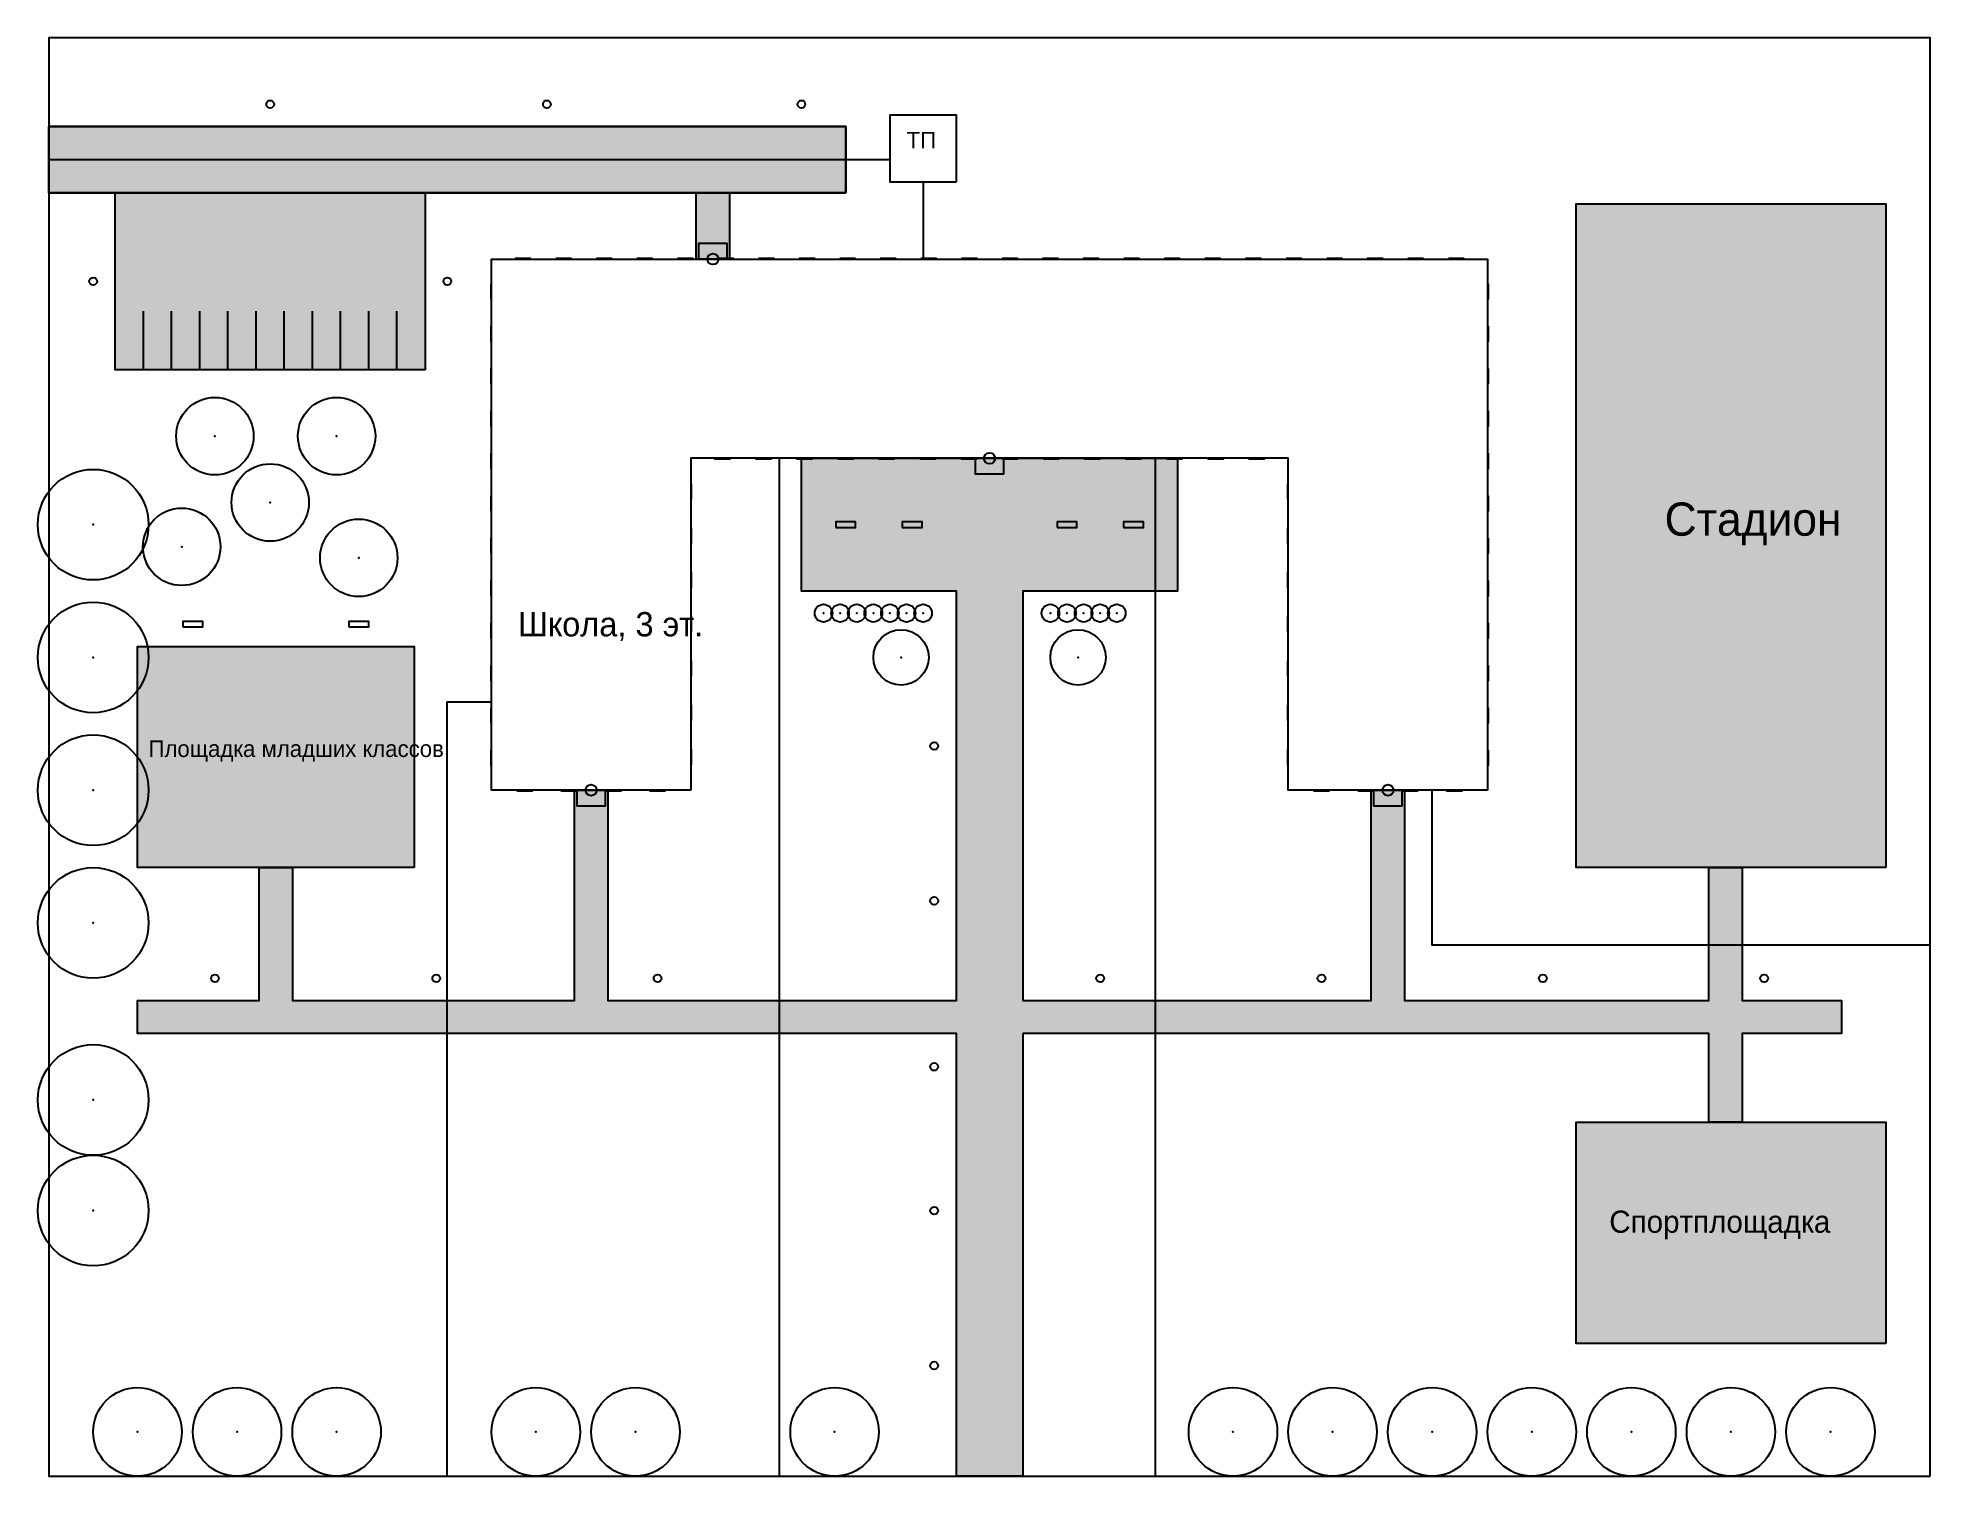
# Model space of a CAD drawing. Header units: metres. Extents: x -1 to 170, y 0 to 130.
import ezdxf

# ---------------------------------------------------------------- set-up
doc = ezdxf.new("R2010")
doc.units = ezdxf.units.M
for name, color, linetype in [('BENCHES', 34, 'Continuous'), ('BUILDING_FOOTPRINT', 1, 'Continuous'), ('CABLE_COMM', 150, 'Continuous'), ('CANOPIES', 132, 'Continuous'), ('CURB', 8, 'Continuous'), ('ENTRANCES', 132, 'Continuous'), ('EXISTING_BUSH_Спирея Вангутта', 82, 'Continuous'), ('EXISTING_TREE_Береза повислая', 3, 'Continuous'), ('EXISTING_TREE_Ель колючая', 3, 'Continuous'), ('EXISTING_TREE_Липа мелколистная', 3, 'Continuous'), ('EXISTING_TREE_Тополь бальзамический', 3, 'Continuous'), ('HEATING_T1', 1, 'Continuous'), ('LABELS', 7, 'Continuous'), ('LAMPS', 2, 'Continuous'), ('PARKING', 253, 'Continuous'), ('PARKING_MARKINGS', 7, 'Continuous'), ('PATHS', 33, 'Continuous'), ('PLAYGROUND', 40, 'Continuous'), ('PLAYGROUND_SPORTS', 42, 'Continuous'), ('POWER_CABLE', 212, 'Continuous'), ('ROAD', 251, 'Continuous'), ('SEWER_K1', 30, 'Continuous'), ('TERRITORY_BOUNDARY', 8, 'Continuous'), ('TRANSFORMER_SUBSTATION', 6, 'Continuous'), ('WATER_SUPPLY_B1', 5, 'Continuous'), ('WINDOWS', 150, 'Continuous')]:
    doc.layers.add(name, color=color, linetype=linetype)

# ---------------------------------------------------------------- blocks, each defined once
blk = doc.blocks.new('BENCH')
blk.add_lwpolyline([(-0.9, -0.25), (0.9, -0.25), (0.9, 0.25), (-0.9, 0.25)], close=True)

msp = doc.modelspace()

# ---------------------------------------------------------------- hatches: boundary and pattern name
at = {"layer": 'PARKING'}
msp.add_hatch(color=253, dxfattribs=at).paths.add_polyline_path([(34, 100), (6, 100), (6, 116), (34, 116)])
at = {"layer": 'PATHS'}
for points in [[(61.5, 110), (58.5, 110), (58.5, 116), (61.5, 116)], [(88, 40), (88, 0), (82, 0), (82, 40), (8, 40), (8, 43), (19, 43), (19, 55), (22, 55), (22, 43), (47.5, 43), (47.5, 62), (50.5, 62), (50.5, 43), (82, 43), (82, 80), (68, 80), (68, 92), (102, 92), (102, 80), (88, 80), (88, 43), (119.5, 43), (119.5, 62), (122.5, 62), (122.5, 43), (150, 43), (150, 55), (153, 55), (153, 43), (162, 43), (162, 40), (153, 40), (153, 32), (150, 32), (150, 40)]]:
    msp.add_hatch(color=33, dxfattribs=at).paths.add_polyline_path(points)
at = {"layer": 'PLAYGROUND'}
msp.add_hatch(color=40, dxfattribs=at).paths.add_polyline_path([(33, 55), (8, 55), (8, 75), (33, 75)])
at = {"layer": 'PLAYGROUND_SPORTS'}
for points in [[(166, 55), (138, 55), (138, 115), (166, 115)], [(166, 12), (138, 12), (138, 32), (166, 32)]]:
    msp.add_hatch(color=42, dxfattribs=at).paths.add_polyline_path(points)
at = {"layer": 'ROAD'}
msp.add_hatch(color=251, dxfattribs=at).paths.add_polyline_path([(72, 116), (0, 116), (0, 122), (72, 122)])

# ---------------------------------------------------------------- linework, layer by layer
at = {"layer": 'BUILDING_FOOTPRINT'}
msp.add_lwpolyline([(58, 62), (40, 62), (40, 110), (130, 110), (130, 62), (112, 62), (112, 92), (58, 92)], close=True, dxfattribs=at)
at = {"layer": 'CABLE_COMM'}
msp.add_polyline3d([(36, 0, -0.6), (36, 70, -0.6), (40, 70, -0.6)], dxfattribs=at)
at = {"layer": 'CANOPIES'}
for points in [[(58.7, 110, 3), (61.3, 110, 3), (61.3, 111.4, 3), (58.7, 111.4, 3)], [(86.3, 92, 3), (83.7, 92, 3), (83.7, 90.6, 3), (86.3, 90.6, 3)], [(50.3, 62, 3), (47.7, 62, 3), (47.7, 60.6, 3), (50.3, 60.6, 3)], [(122.3, 62, 3), (119.7, 62, 3), (119.7, 60.6, 3), (122.3, 60.6, 3)]]:
    msp.add_3dface(points, dxfattribs=at)
at = {"layer": 'CURB'}
msp.add_lwpolyline([(72, 116), (72, 122), (0, 122), (0, 116)], close=True, dxfattribs=at)
at = {"layer": 'ENTRANCES'}
for centre in [(60, 110, 0.05), (85, 92, 0.05), (49, 62, 0.05), (121, 62, 0.05)]:
    msp.add_circle(centre, 0.5, dxfattribs=at)
at = {"layer": 'EXISTING_BUSH_Спирея Вангутта'}
for centre in [(70, 78), (71.5, 78), (73, 78), (74.5, 78), (76, 78), (77.5, 78), (79, 78), (90.5, 78), (92, 78), (93.5, 78), (95, 78), (96.5, 78)]:
    msp.add_circle(centre, 0.8, dxfattribs=at)
for p in [(70, 78), (71.5, 78), (73, 78), (74.5, 78), (76, 78), (77.5, 78), (79, 78), (90.5, 78), (92, 78), (93.5, 78), (95, 78), (96.5, 78)]:
    msp.add_point(p, dxfattribs=at)
at = {"layer": 'EXISTING_TREE_Береза повислая'}
for centre in [(15, 94), (26, 94), (20, 88), (12, 84), (28, 83)]:
    msp.add_circle(centre, 3.5, dxfattribs=at)
for p in [(15, 94), (26, 94), (20, 88), (12, 84), (28, 83)]:
    msp.add_point(p, dxfattribs=at)
at = {"layer": 'EXISTING_TREE_Ель колючая'}
for centre in [(77, 74), (93, 74)]:
    msp.add_circle(centre, 2.5, dxfattribs=at)
for p in [(77, 74), (93, 74)]:
    msp.add_point(p, dxfattribs=at)
at = {"layer": 'EXISTING_TREE_Липа мелколистная'}
for centre in [(8, 4), (17, 4), (26, 4), (44, 4), (53, 4), (71, 4), (107, 4), (116, 4), (125, 4), (134, 4), (143, 4), (152, 4), (161, 4)]:
    msp.add_circle(centre, 4, dxfattribs=at)
for p in [(8, 4), (17, 4), (26, 4), (44, 4), (53, 4), (71, 4), (107, 4), (116, 4), (125, 4), (134, 4), (143, 4), (152, 4), (161, 4)]:
    msp.add_point(p, dxfattribs=at)
at = {"layer": 'EXISTING_TREE_Тополь бальзамический'}
for centre in [(4, 86), (4, 74), (4, 62), (4, 50), (4, 34), (4, 24)]:
    msp.add_circle(centre, 5, dxfattribs=at)
for p in [(4, 86), (4, 74), (4, 62), (4, 50), (4, 34), (4, 24)]:
    msp.add_point(p, dxfattribs=at)
at = {"layer": 'HEATING_T1'}
msp.add_polyline3d([(170, 48, -1.4), (125, 48, -1.4), (125, 62, -1.4)], dxfattribs=at)
at = {"layer": 'LAMPS'}
for p, q in [((20, 124), (20, 124, 5)), ((45, 124), (45, 124, 5)), ((68, 124), (68, 124, 5)), ((4, 108), (4, 108, 5)), ((36, 108), (36, 108, 5)), ((80, 66), (80, 66, 5)), ((80, 52), (80, 52, 5)), ((15, 45), (15, 45, 5)), ((35, 45), (35, 45, 5)), ((55, 45), (55, 45, 5)), ((95, 45), (95, 45, 5)), ((115, 45), (115, 45, 5)), ((135, 45), (135, 45, 5)), ((155, 45), (155, 45, 5)), ((80, 37), (80, 37, 5)), ((80, 24), (80, 24, 5)), ((80, 10), (80, 10, 5))]:
    msp.add_line(p, q, dxfattribs=at)
for centre in [(20, 124, 5), (45, 124, 5), (68, 124, 5), (4, 108, 5), (36, 108, 5), (80, 66, 5), (80, 52, 5), (15, 45, 5), (35, 45, 5), (55, 45, 5), (95, 45, 5), (115, 45, 5), (135, 45, 5), (155, 45, 5), (80, 37, 5), (80, 24, 5), (80, 10, 5)]:
    msp.add_circle(centre, 0.35, dxfattribs=at)
at = {"layer": 'PARKING'}
msp.add_lwpolyline([(34, 100), (6, 100), (6, 116), (34, 116)], close=True, dxfattribs=at)
at = {"layer": 'PARKING_MARKINGS'}
for p, q in [((8.55, 100), (8.55, 105.3)), ((11.09, 100), (11.09, 105.3)), ((13.64, 100), (13.64, 105.3)), ((16.18, 100), (16.18, 105.3)), ((18.73, 100), (18.73, 105.3)), ((21.27, 100), (21.27, 105.3)), ((23.82, 100), (23.82, 105.3)), ((26.36, 100), (26.36, 105.3)), ((28.91, 100), (28.91, 105.3)), ((31.45, 100), (31.45, 105.3))]:
    msp.add_line(p, q, dxfattribs=at)
at = {"layer": 'PATHS'}
for points in [[(61.5, 110), (58.5, 110), (58.5, 116), (61.5, 116)], [(88, 40), (88, 0), (82, 0), (82, 40), (8, 40), (8, 43), (19, 43), (19, 55), (22, 55), (22, 43), (47.5, 43), (47.5, 62), (50.5, 62), (50.5, 43), (82, 43), (82, 80), (68, 80), (68, 92), (102, 92), (102, 80), (88, 80), (88, 43), (119.5, 43), (119.5, 62), (122.5, 62), (122.5, 43), (150, 43), (150, 55), (153, 55), (153, 43), (162, 43), (162, 40), (153, 40), (153, 32), (150, 32), (150, 40)]]:
    msp.add_lwpolyline(points, close=True, dxfattribs=at)
at = {"layer": 'PLAYGROUND'}
msp.add_lwpolyline([(33, 55), (8, 55), (8, 75), (33, 75)], close=True, dxfattribs=at)
at = {"layer": 'PLAYGROUND_SPORTS'}
for points in [[(166, 55), (138, 55), (138, 115), (166, 115)], [(166, 12), (138, 12), (138, 32), (166, 32)]]:
    msp.add_lwpolyline(points, close=True, dxfattribs=at)
at = {"layer": 'POWER_CABLE'}
for points in [[(0, 119, -0.7), (76, 119, -0.7)], [(79, 117, -0.7), (79, 110, -0.7)]]:
    msp.add_polyline3d(points, dxfattribs=at)
at = {"layer": 'ROAD'}
msp.add_lwpolyline([(72, 116), (0, 116), (0, 122), (72, 122)], close=True, dxfattribs=at)
at = {"layer": 'SEWER_K1'}
msp.add_polyline3d([(66, 92, -2.6), (66, 0, -2.6)], dxfattribs=at)
at = {"layer": 'TERRITORY_BOUNDARY'}
msp.add_lwpolyline([(170, 0), (170, 130), (0, 130), (0, 0)], close=True, dxfattribs=at)
at = {"layer": 'TRANSFORMER_SUBSTATION'}
msp.add_lwpolyline([(82, 117), (82, 123), (76, 123), (76, 117)], close=True, dxfattribs=at)
at = {"layer": 'WATER_SUPPLY_B1'}
msp.add_polyline3d([(100, 0, -1.8), (100, 92, -1.8)], dxfattribs=at)
at = {"layer": 'WINDOWS'}
for points in [[(42.13, 110.05, 0.9), (43.53, 110.05, 0.9), (43.53, 110.05, 2.4), (42.13, 110.05, 2.4)], [(42.13, 110.05, 4.5), (43.53, 110.05, 4.5), (43.53, 110.05, 6), (42.13, 110.05, 6)], [(42.13, 110.05, 8.1), (43.53, 110.05, 8.1), (43.53, 110.05, 9.6), (42.13, 110.05, 9.6)], [(45.8, 110.05, 0.9), (47.2, 110.05, 0.9), (47.2, 110.05, 2.4), (45.8, 110.05, 2.4)], [(45.8, 110.05, 4.5), (47.2, 110.05, 4.5), (47.2, 110.05, 6), (45.8, 110.05, 6)], [(45.8, 110.05, 8.1), (47.2, 110.05, 8.1), (47.2, 110.05, 9.6), (45.8, 110.05, 9.6)], [(49.47, 110.05, 0.9), (50.87, 110.05, 0.9), (50.87, 110.05, 2.4), (49.47, 110.05, 2.4)], [(49.47, 110.05, 4.5), (50.87, 110.05, 4.5), (50.87, 110.05, 6), (49.47, 110.05, 6)], [(49.47, 110.05, 8.1), (50.87, 110.05, 8.1), (50.87, 110.05, 9.6), (49.47, 110.05, 9.6)], [(53.13, 110.05, 0.9), (54.53, 110.05, 0.9), (54.53, 110.05, 2.4), (53.13, 110.05, 2.4)], [(53.13, 110.05, 4.5), (54.53, 110.05, 4.5), (54.53, 110.05, 6), (53.13, 110.05, 6)], [(53.13, 110.05, 8.1), (54.53, 110.05, 8.1), (54.53, 110.05, 9.6), (53.13, 110.05, 9.6)], [(56.8, 110.05, 0.9), (58.2, 110.05, 0.9), (58.2, 110.05, 2.4), (56.8, 110.05, 2.4)], [(56.8, 110.05, 4.5), (58.2, 110.05, 4.5), (58.2, 110.05, 6), (56.8, 110.05, 6)], [(56.8, 110.05, 8.1), (58.2, 110.05, 8.1), (58.2, 110.05, 9.6), (56.8, 110.05, 9.6)], [(60.47, 110.05, 4.5), (61.87, 110.05, 4.5), (61.87, 110.05, 6), (60.47, 110.05, 6)], [(60.47, 110.05, 8.1), (61.87, 110.05, 8.1), (61.87, 110.05, 9.6), (60.47, 110.05, 9.6)], [(64.13, 110.05, 0.9), (65.53, 110.05, 0.9), (65.53, 110.05, 2.4), (64.13, 110.05, 2.4)], [(64.13, 110.05, 4.5), (65.53, 110.05, 4.5), (65.53, 110.05, 6), (64.13, 110.05, 6)], [(64.13, 110.05, 8.1), (65.53, 110.05, 8.1), (65.53, 110.05, 9.6), (64.13, 110.05, 9.6)], [(67.8, 110.05, 0.9), (69.2, 110.05, 0.9), (69.2, 110.05, 2.4), (67.8, 110.05, 2.4)], [(67.8, 110.05, 4.5), (69.2, 110.05, 4.5), (69.2, 110.05, 6), (67.8, 110.05, 6)], [(67.8, 110.05, 8.1), (69.2, 110.05, 8.1), (69.2, 110.05, 9.6), (67.8, 110.05, 9.6)], [(71.47, 110.05, 0.9), (72.87, 110.05, 0.9), (72.87, 110.05, 2.4), (71.47, 110.05, 2.4)], [(71.47, 110.05, 4.5), (72.87, 110.05, 4.5), (72.87, 110.05, 6), (71.47, 110.05, 6)], [(71.47, 110.05, 8.1), (72.87, 110.05, 8.1), (72.87, 110.05, 9.6), (71.47, 110.05, 9.6)], [(75.13, 110.05, 0.9), (76.53, 110.05, 0.9), (76.53, 110.05, 2.4), (75.13, 110.05, 2.4)], [(75.13, 110.05, 4.5), (76.53, 110.05, 4.5), (76.53, 110.05, 6), (75.13, 110.05, 6)], [(75.13, 110.05, 8.1), (76.53, 110.05, 8.1), (76.53, 110.05, 9.6), (75.13, 110.05, 9.6)], [(78.8, 110.05, 0.9), (80.2, 110.05, 0.9), (80.2, 110.05, 2.4), (78.8, 110.05, 2.4)], [(78.8, 110.05, 4.5), (80.2, 110.05, 4.5), (80.2, 110.05, 6), (78.8, 110.05, 6)], [(78.8, 110.05, 8.1), (80.2, 110.05, 8.1), (80.2, 110.05, 9.6), (78.8, 110.05, 9.6)], [(82.47, 110.05, 0.9), (83.87, 110.05, 0.9), (83.87, 110.05, 2.4), (82.47, 110.05, 2.4)], [(82.47, 110.05, 4.5), (83.87, 110.05, 4.5), (83.87, 110.05, 6), (82.47, 110.05, 6)], [(82.47, 110.05, 8.1), (83.87, 110.05, 8.1), (83.87, 110.05, 9.6), (82.47, 110.05, 9.6)], [(86.13, 110.05, 0.9), (87.53, 110.05, 0.9), (87.53, 110.05, 2.4), (86.13, 110.05, 2.4)], [(86.13, 110.05, 4.5), (87.53, 110.05, 4.5), (87.53, 110.05, 6), (86.13, 110.05, 6)], [(86.13, 110.05, 8.1), (87.53, 110.05, 8.1), (87.53, 110.05, 9.6), (86.13, 110.05, 9.6)], [(89.8, 110.05, 0.9), (91.2, 110.05, 0.9), (91.2, 110.05, 2.4), (89.8, 110.05, 2.4)], [(89.8, 110.05, 4.5), (91.2, 110.05, 4.5), (91.2, 110.05, 6), (89.8, 110.05, 6)], [(89.8, 110.05, 8.1), (91.2, 110.05, 8.1), (91.2, 110.05, 9.6), (89.8, 110.05, 9.6)], [(93.47, 110.05, 0.9), (94.87, 110.05, 0.9), (94.87, 110.05, 2.4), (93.47, 110.05, 2.4)], [(93.47, 110.05, 4.5), (94.87, 110.05, 4.5), (94.87, 110.05, 6), (93.47, 110.05, 6)], [(93.47, 110.05, 8.1), (94.87, 110.05, 8.1), (94.87, 110.05, 9.6), (93.47, 110.05, 9.6)], [(97.13, 110.05, 0.9), (98.53, 110.05, 0.9), (98.53, 110.05, 2.4), (97.13, 110.05, 2.4)], [(97.13, 110.05, 4.5), (98.53, 110.05, 4.5), (98.53, 110.05, 6), (97.13, 110.05, 6)], [(97.13, 110.05, 8.1), (98.53, 110.05, 8.1), (98.53, 110.05, 9.6), (97.13, 110.05, 9.6)], [(100.8, 110.05, 0.9), (102.2, 110.05, 0.9), (102.2, 110.05, 2.4), (100.8, 110.05, 2.4)], [(100.8, 110.05, 4.5), (102.2, 110.05, 4.5), (102.2, 110.05, 6), (100.8, 110.05, 6)], [(100.8, 110.05, 8.1), (102.2, 110.05, 8.1), (102.2, 110.05, 9.6), (100.8, 110.05, 9.6)], [(104.47, 110.05, 0.9), (105.87, 110.05, 0.9), (105.87, 110.05, 2.4), (104.47, 110.05, 2.4)], [(104.47, 110.05, 4.5), (105.87, 110.05, 4.5), (105.87, 110.05, 6), (104.47, 110.05, 6)], [(104.47, 110.05, 8.1), (105.87, 110.05, 8.1), (105.87, 110.05, 9.6), (104.47, 110.05, 9.6)], [(108.13, 110.05, 0.9), (109.53, 110.05, 0.9), (109.53, 110.05, 2.4), (108.13, 110.05, 2.4)], [(108.13, 110.05, 4.5), (109.53, 110.05, 4.5), (109.53, 110.05, 6), (108.13, 110.05, 6)], [(108.13, 110.05, 8.1), (109.53, 110.05, 8.1), (109.53, 110.05, 9.6), (108.13, 110.05, 9.6)], [(111.8, 110.05, 0.9), (113.2, 110.05, 0.9), (113.2, 110.05, 2.4), (111.8, 110.05, 2.4)], [(111.8, 110.05, 4.5), (113.2, 110.05, 4.5), (113.2, 110.05, 6), (111.8, 110.05, 6)], [(111.8, 110.05, 8.1), (113.2, 110.05, 8.1), (113.2, 110.05, 9.6), (111.8, 110.05, 9.6)], [(115.47, 110.05, 0.9), (116.87, 110.05, 0.9), (116.87, 110.05, 2.4), (115.47, 110.05, 2.4)], [(115.47, 110.05, 4.5), (116.87, 110.05, 4.5), (116.87, 110.05, 6), (115.47, 110.05, 6)], [(115.47, 110.05, 8.1), (116.87, 110.05, 8.1), (116.87, 110.05, 9.6), (115.47, 110.05, 9.6)], [(119.13, 110.05, 0.9), (120.53, 110.05, 0.9), (120.53, 110.05, 2.4), (119.13, 110.05, 2.4)], [(119.13, 110.05, 4.5), (120.53, 110.05, 4.5), (120.53, 110.05, 6), (119.13, 110.05, 6)], [(119.13, 110.05, 8.1), (120.53, 110.05, 8.1), (120.53, 110.05, 9.6), (119.13, 110.05, 9.6)], [(122.8, 110.05, 0.9), (124.2, 110.05, 0.9), (124.2, 110.05, 2.4), (122.8, 110.05, 2.4)], [(122.8, 110.05, 4.5), (124.2, 110.05, 4.5), (124.2, 110.05, 6), (122.8, 110.05, 6)], [(122.8, 110.05, 8.1), (124.2, 110.05, 8.1), (124.2, 110.05, 9.6), (122.8, 110.05, 9.6)], [(126.47, 110.05, 0.9), (127.87, 110.05, 0.9), (127.87, 110.05, 2.4), (126.47, 110.05, 2.4)], [(126.47, 110.05, 4.5), (127.87, 110.05, 4.5), (127.87, 110.05, 6), (126.47, 110.05, 6)], [(126.47, 110.05, 8.1), (127.87, 110.05, 8.1), (127.87, 110.05, 9.6), (126.47, 110.05, 9.6)], [(39.95, 106.38, 0.9), (39.95, 107.78, 0.9), (39.95, 107.78, 2.4), (39.95, 106.38, 2.4)], [(39.95, 106.38, 4.5), (39.95, 107.78, 4.5), (39.95, 107.78, 6), (39.95, 106.38, 6)], [(39.95, 106.38, 8.1), (39.95, 107.78, 8.1), (39.95, 107.78, 9.6), (39.95, 106.38, 9.6)], [(130.05, 107.78, 0.9), (130.05, 106.38, 0.9), (130.05, 106.38, 2.4), (130.05, 107.78, 2.4)], [(130.05, 107.78, 4.5), (130.05, 106.38, 4.5), (130.05, 106.38, 6), (130.05, 107.78, 6)], [(130.05, 107.78, 8.1), (130.05, 106.38, 8.1), (130.05, 106.38, 9.6), (130.05, 107.78, 9.6)], [(39.95, 102.55, 0.9), (39.95, 103.95, 0.9), (39.95, 103.95, 2.4), (39.95, 102.55, 2.4)], [(39.95, 102.55, 4.5), (39.95, 103.95, 4.5), (39.95, 103.95, 6), (39.95, 102.55, 6)], [(39.95, 102.55, 8.1), (39.95, 103.95, 8.1), (39.95, 103.95, 9.6), (39.95, 102.55, 9.6)], [(130.05, 103.95, 0.9), (130.05, 102.55, 0.9), (130.05, 102.55, 2.4), (130.05, 103.95, 2.4)], [(130.05, 103.95, 4.5), (130.05, 102.55, 4.5), (130.05, 102.55, 6), (130.05, 103.95, 6)], [(130.05, 103.95, 8.1), (130.05, 102.55, 8.1), (130.05, 102.55, 9.6), (130.05, 103.95, 9.6)], [(39.95, 98.72, 0.9), (39.95, 100.12, 0.9), (39.95, 100.12, 2.4), (39.95, 98.72, 2.4)], [(39.95, 98.72, 4.5), (39.95, 100.12, 4.5), (39.95, 100.12, 6), (39.95, 98.72, 6)], [(39.95, 98.72, 8.1), (39.95, 100.12, 8.1), (39.95, 100.12, 9.6), (39.95, 98.72, 9.6)], [(130.05, 100.12, 0.9), (130.05, 98.72, 0.9), (130.05, 98.72, 2.4), (130.05, 100.12, 2.4)], [(130.05, 100.12, 4.5), (130.05, 98.72, 4.5), (130.05, 98.72, 6), (130.05, 100.12, 6)], [(130.05, 100.12, 8.1), (130.05, 98.72, 8.1), (130.05, 98.72, 9.6), (130.05, 100.12, 9.6)], [(39.95, 94.88, 0.9), (39.95, 96.28, 0.9), (39.95, 96.28, 2.4), (39.95, 94.88, 2.4)], [(39.95, 94.88, 4.5), (39.95, 96.28, 4.5), (39.95, 96.28, 6), (39.95, 94.88, 6)], [(39.95, 94.88, 8.1), (39.95, 96.28, 8.1), (39.95, 96.28, 9.6), (39.95, 94.88, 9.6)], [(130.05, 96.28, 0.9), (130.05, 94.88, 0.9), (130.05, 94.88, 2.4), (130.05, 96.28, 2.4)], [(130.05, 96.28, 4.5), (130.05, 94.88, 4.5), (130.05, 94.88, 6), (130.05, 96.28, 6)], [(130.05, 96.28, 8.1), (130.05, 94.88, 8.1), (130.05, 94.88, 9.6), (130.05, 96.28, 9.6)], [(39.95, 91.05, 0.9), (39.95, 92.45, 0.9), (39.95, 92.45, 2.4), (39.95, 91.05, 2.4)], [(39.95, 91.05, 4.5), (39.95, 92.45, 4.5), (39.95, 92.45, 6), (39.95, 91.05, 6)], [(39.95, 91.05, 8.1), (39.95, 92.45, 8.1), (39.95, 92.45, 9.6), (39.95, 91.05, 9.6)], [(130.05, 92.45, 0.9), (130.05, 91.05, 0.9), (130.05, 91.05, 2.4), (130.05, 92.45, 2.4)], [(130.05, 92.45, 4.5), (130.05, 91.05, 4.5), (130.05, 91.05, 6), (130.05, 92.45, 6)], [(130.05, 92.45, 8.1), (130.05, 91.05, 8.1), (130.05, 91.05, 9.6), (130.05, 92.45, 9.6)], [(61.56, 91.95, 0.9), (60.16, 91.95, 0.9), (60.16, 91.95, 2.4), (61.56, 91.95, 2.4)], [(61.56, 91.95, 4.5), (60.16, 91.95, 4.5), (60.16, 91.95, 6), (61.56, 91.95, 6)], [(61.56, 91.95, 8.1), (60.16, 91.95, 8.1), (60.16, 91.95, 9.6), (61.56, 91.95, 9.6)], [(65.27, 91.95, 0.9), (63.87, 91.95, 0.9), (63.87, 91.95, 2.4), (65.27, 91.95, 2.4)], [(65.27, 91.95, 4.5), (63.87, 91.95, 4.5), (63.87, 91.95, 6), (65.27, 91.95, 6)], [(65.27, 91.95, 8.1), (63.87, 91.95, 8.1), (63.87, 91.95, 9.6), (65.27, 91.95, 9.6)], [(68.99, 91.95, 0.9), (67.59, 91.95, 0.9), (67.59, 91.95, 2.4), (68.99, 91.95, 2.4)], [(68.99, 91.95, 4.5), (67.59, 91.95, 4.5), (67.59, 91.95, 6), (68.99, 91.95, 6)], [(68.99, 91.95, 8.1), (67.59, 91.95, 8.1), (67.59, 91.95, 9.6), (68.99, 91.95, 9.6)], [(72.7, 91.95, 0.9), (71.3, 91.95, 0.9), (71.3, 91.95, 2.4), (72.7, 91.95, 2.4)], [(72.7, 91.95, 4.5), (71.3, 91.95, 4.5), (71.3, 91.95, 6), (72.7, 91.95, 6)], [(72.7, 91.95, 8.1), (71.3, 91.95, 8.1), (71.3, 91.95, 9.6), (72.7, 91.95, 9.6)], [(76.41, 91.95, 0.9), (75.01, 91.95, 0.9), (75.01, 91.95, 2.4), (76.41, 91.95, 2.4)], [(76.41, 91.95, 4.5), (75.01, 91.95, 4.5), (75.01, 91.95, 6), (76.41, 91.95, 6)], [(76.41, 91.95, 8.1), (75.01, 91.95, 8.1), (75.01, 91.95, 9.6), (76.41, 91.95, 9.6)], [(80.13, 91.95, 0.9), (78.73, 91.95, 0.9), (78.73, 91.95, 2.4), (80.13, 91.95, 2.4)], [(80.13, 91.95, 4.5), (78.73, 91.95, 4.5), (78.73, 91.95, 6), (80.13, 91.95, 6)], [(80.13, 91.95, 8.1), (78.73, 91.95, 8.1), (78.73, 91.95, 9.6), (80.13, 91.95, 9.6)], [(83.84, 91.95, 4.5), (82.44, 91.95, 4.5), (82.44, 91.95, 6), (83.84, 91.95, 6)], [(83.84, 91.95, 8.1), (82.44, 91.95, 8.1), (82.44, 91.95, 9.6), (83.84, 91.95, 9.6)], [(87.56, 91.95, 4.5), (86.16, 91.95, 4.5), (86.16, 91.95, 6), (87.56, 91.95, 6)], [(87.56, 91.95, 8.1), (86.16, 91.95, 8.1), (86.16, 91.95, 9.6), (87.56, 91.95, 9.6)], [(91.27, 91.95, 0.9), (89.87, 91.95, 0.9), (89.87, 91.95, 2.4), (91.27, 91.95, 2.4)], [(91.27, 91.95, 4.5), (89.87, 91.95, 4.5), (89.87, 91.95, 6), (91.27, 91.95, 6)], [(91.27, 91.95, 8.1), (89.87, 91.95, 8.1), (89.87, 91.95, 9.6), (91.27, 91.95, 9.6)], [(94.99, 91.95, 0.9), (93.59, 91.95, 0.9), (93.59, 91.95, 2.4), (94.99, 91.95, 2.4)], [(94.99, 91.95, 4.5), (93.59, 91.95, 4.5), (93.59, 91.95, 6), (94.99, 91.95, 6)], [(94.99, 91.95, 8.1), (93.59, 91.95, 8.1), (93.59, 91.95, 9.6), (94.99, 91.95, 9.6)], [(98.7, 91.95, 0.9), (97.3, 91.95, 0.9), (97.3, 91.95, 2.4), (98.7, 91.95, 2.4)], [(98.7, 91.95, 4.5), (97.3, 91.95, 4.5), (97.3, 91.95, 6), (98.7, 91.95, 6)], [(98.7, 91.95, 8.1), (97.3, 91.95, 8.1), (97.3, 91.95, 9.6), (98.7, 91.95, 9.6)], [(102.41, 91.95, 0.9), (101.01, 91.95, 0.9), (101.01, 91.95, 2.4), (102.41, 91.95, 2.4)], [(102.41, 91.95, 4.5), (101.01, 91.95, 4.5), (101.01, 91.95, 6), (102.41, 91.95, 6)], [(102.41, 91.95, 8.1), (101.01, 91.95, 8.1), (101.01, 91.95, 9.6), (102.41, 91.95, 9.6)], [(106.13, 91.95, 0.9), (104.73, 91.95, 0.9), (104.73, 91.95, 2.4), (106.13, 91.95, 2.4)], [(106.13, 91.95, 4.5), (104.73, 91.95, 4.5), (104.73, 91.95, 6), (106.13, 91.95, 6)], [(106.13, 91.95, 8.1), (104.73, 91.95, 8.1), (104.73, 91.95, 9.6), (106.13, 91.95, 9.6)], [(109.84, 91.95, 0.9), (108.44, 91.95, 0.9), (108.44, 91.95, 2.4), (109.84, 91.95, 2.4)], [(109.84, 91.95, 4.5), (108.44, 91.95, 4.5), (108.44, 91.95, 6), (109.84, 91.95, 6)], [(109.84, 91.95, 8.1), (108.44, 91.95, 8.1), (108.44, 91.95, 9.6), (109.84, 91.95, 9.6)], [(58.05, 89.7, 0.9), (58.05, 88.3, 0.9), (58.05, 88.3, 2.4), (58.05, 89.7, 2.4)], [(58.05, 89.7, 4.5), (58.05, 88.3, 4.5), (58.05, 88.3, 6), (58.05, 89.7, 6)], [(58.05, 89.7, 8.1), (58.05, 88.3, 8.1), (58.05, 88.3, 9.6), (58.05, 89.7, 9.6)], [(111.95, 88.3, 0.9), (111.95, 89.7, 0.9), (111.95, 89.7, 2.4), (111.95, 88.3, 2.4)], [(111.95, 88.3, 4.5), (111.95, 89.7, 4.5), (111.95, 89.7, 6), (111.95, 88.3, 6)], [(111.95, 88.3, 8.1), (111.95, 89.7, 8.1), (111.95, 89.7, 9.6), (111.95, 88.3, 9.6)], [(39.95, 87.22, 0.9), (39.95, 88.62, 0.9), (39.95, 88.62, 2.4), (39.95, 87.22, 2.4)], [(39.95, 87.22, 4.5), (39.95, 88.62, 4.5), (39.95, 88.62, 6), (39.95, 87.22, 6)], [(39.95, 87.22, 8.1), (39.95, 88.62, 8.1), (39.95, 88.62, 9.6), (39.95, 87.22, 9.6)], [(130.05, 88.62, 0.9), (130.05, 87.22, 0.9), (130.05, 87.22, 2.4), (130.05, 88.62, 2.4)], [(130.05, 88.62, 4.5), (130.05, 87.22, 4.5), (130.05, 87.22, 6), (130.05, 88.62, 6)], [(130.05, 88.62, 8.1), (130.05, 87.22, 8.1), (130.05, 87.22, 9.6), (130.05, 88.62, 9.6)], [(58.05, 85.7, 0.9), (58.05, 84.3, 0.9), (58.05, 84.3, 2.4), (58.05, 85.7, 2.4)], [(58.05, 85.7, 4.5), (58.05, 84.3, 4.5), (58.05, 84.3, 6), (58.05, 85.7, 6)], [(58.05, 85.7, 8.1), (58.05, 84.3, 8.1), (58.05, 84.3, 9.6), (58.05, 85.7, 9.6)], [(111.95, 84.3, 0.9), (111.95, 85.7, 0.9), (111.95, 85.7, 2.4), (111.95, 84.3, 2.4)], [(111.95, 84.3, 4.5), (111.95, 85.7, 4.5), (111.95, 85.7, 6), (111.95, 84.3, 6)], [(111.95, 84.3, 8.1), (111.95, 85.7, 8.1), (111.95, 85.7, 9.6), (111.95, 84.3, 9.6)], [(39.95, 83.38, 0.9), (39.95, 84.78, 0.9), (39.95, 84.78, 2.4), (39.95, 83.38, 2.4)], [(39.95, 83.38, 4.5), (39.95, 84.78, 4.5), (39.95, 84.78, 6), (39.95, 83.38, 6)], [(39.95, 83.38, 8.1), (39.95, 84.78, 8.1), (39.95, 84.78, 9.6), (39.95, 83.38, 9.6)], [(130.05, 84.78, 0.9), (130.05, 83.38, 0.9), (130.05, 83.38, 2.4), (130.05, 84.78, 2.4)], [(130.05, 84.78, 4.5), (130.05, 83.38, 4.5), (130.05, 83.38, 6), (130.05, 84.78, 6)], [(130.05, 84.78, 8.1), (130.05, 83.38, 8.1), (130.05, 83.38, 9.6), (130.05, 84.78, 9.6)], [(39.95, 79.55, 0.9), (39.95, 80.95, 0.9), (39.95, 80.95, 2.4), (39.95, 79.55, 2.4)], [(39.95, 79.55, 4.5), (39.95, 80.95, 4.5), (39.95, 80.95, 6), (39.95, 79.55, 6)], [(39.95, 79.55, 8.1), (39.95, 80.95, 8.1), (39.95, 80.95, 9.6), (39.95, 79.55, 9.6)], [(58.05, 81.7, 0.9), (58.05, 80.3, 0.9), (58.05, 80.3, 2.4), (58.05, 81.7, 2.4)], [(58.05, 81.7, 4.5), (58.05, 80.3, 4.5), (58.05, 80.3, 6), (58.05, 81.7, 6)], [(58.05, 81.7, 8.1), (58.05, 80.3, 8.1), (58.05, 80.3, 9.6), (58.05, 81.7, 9.6)], [(111.95, 80.3, 0.9), (111.95, 81.7, 0.9), (111.95, 81.7, 2.4), (111.95, 80.3, 2.4)], [(111.95, 80.3, 4.5), (111.95, 81.7, 4.5), (111.95, 81.7, 6), (111.95, 80.3, 6)], [(111.95, 80.3, 8.1), (111.95, 81.7, 8.1), (111.95, 81.7, 9.6), (111.95, 80.3, 9.6)], [(130.05, 80.95, 0.9), (130.05, 79.55, 0.9), (130.05, 79.55, 2.4), (130.05, 80.95, 2.4)], [(130.05, 80.95, 4.5), (130.05, 79.55, 4.5), (130.05, 79.55, 6), (130.05, 80.95, 6)], [(130.05, 80.95, 8.1), (130.05, 79.55, 8.1), (130.05, 79.55, 9.6), (130.05, 80.95, 9.6)], [(39.95, 75.72, 0.9), (39.95, 77.12, 0.9), (39.95, 77.12, 2.4), (39.95, 75.72, 2.4)], [(39.95, 75.72, 4.5), (39.95, 77.12, 4.5), (39.95, 77.12, 6), (39.95, 75.72, 6)], [(39.95, 75.72, 8.1), (39.95, 77.12, 8.1), (39.95, 77.12, 9.6), (39.95, 75.72, 9.6)], [(58.05, 77.7, 0.9), (58.05, 76.3, 0.9), (58.05, 76.3, 2.4), (58.05, 77.7, 2.4)], [(58.05, 77.7, 4.5), (58.05, 76.3, 4.5), (58.05, 76.3, 6), (58.05, 77.7, 6)], [(58.05, 77.7, 8.1), (58.05, 76.3, 8.1), (58.05, 76.3, 9.6), (58.05, 77.7, 9.6)], [(111.95, 76.3, 0.9), (111.95, 77.7, 0.9), (111.95, 77.7, 2.4), (111.95, 76.3, 2.4)], [(111.95, 76.3, 4.5), (111.95, 77.7, 4.5), (111.95, 77.7, 6), (111.95, 76.3, 6)], [(111.95, 76.3, 8.1), (111.95, 77.7, 8.1), (111.95, 77.7, 9.6), (111.95, 76.3, 9.6)], [(130.05, 77.12, 0.9), (130.05, 75.72, 0.9), (130.05, 75.72, 2.4), (130.05, 77.12, 2.4)], [(130.05, 77.12, 4.5), (130.05, 75.72, 4.5), (130.05, 75.72, 6), (130.05, 77.12, 6)], [(130.05, 77.12, 8.1), (130.05, 75.72, 8.1), (130.05, 75.72, 9.6), (130.05, 77.12, 9.6)], [(58.05, 73.7, 0.9), (58.05, 72.3, 0.9), (58.05, 72.3, 2.4), (58.05, 73.7, 2.4)], [(58.05, 73.7, 4.5), (58.05, 72.3, 4.5), (58.05, 72.3, 6), (58.05, 73.7, 6)], [(58.05, 73.7, 8.1), (58.05, 72.3, 8.1), (58.05, 72.3, 9.6), (58.05, 73.7, 9.6)], [(111.95, 72.3, 0.9), (111.95, 73.7, 0.9), (111.95, 73.7, 2.4), (111.95, 72.3, 2.4)], [(111.95, 72.3, 4.5), (111.95, 73.7, 4.5), (111.95, 73.7, 6), (111.95, 72.3, 6)], [(111.95, 72.3, 8.1), (111.95, 73.7, 8.1), (111.95, 73.7, 9.6), (111.95, 72.3, 9.6)], [(39.95, 71.88, 0.9), (39.95, 73.28, 0.9), (39.95, 73.28, 2.4), (39.95, 71.88, 2.4)], [(39.95, 71.88, 4.5), (39.95, 73.28, 4.5), (39.95, 73.28, 6), (39.95, 71.88, 6)], [(39.95, 71.88, 8.1), (39.95, 73.28, 8.1), (39.95, 73.28, 9.6), (39.95, 71.88, 9.6)], [(130.05, 73.28, 0.9), (130.05, 71.88, 0.9), (130.05, 71.88, 2.4), (130.05, 73.28, 2.4)], [(130.05, 73.28, 4.5), (130.05, 71.88, 4.5), (130.05, 71.88, 6), (130.05, 73.28, 6)], [(130.05, 73.28, 8.1), (130.05, 71.88, 8.1), (130.05, 71.88, 9.6), (130.05, 73.28, 9.6)], [(39.95, 68.05, 0.9), (39.95, 69.45, 0.9), (39.95, 69.45, 2.4), (39.95, 68.05, 2.4)], [(39.95, 68.05, 4.5), (39.95, 69.45, 4.5), (39.95, 69.45, 6), (39.95, 68.05, 6)], [(39.95, 68.05, 8.1), (39.95, 69.45, 8.1), (39.95, 69.45, 9.6), (39.95, 68.05, 9.6)], [(58.05, 69.7, 0.9), (58.05, 68.3, 0.9), (58.05, 68.3, 2.4), (58.05, 69.7, 2.4)], [(58.05, 69.7, 4.5), (58.05, 68.3, 4.5), (58.05, 68.3, 6), (58.05, 69.7, 6)], [(58.05, 69.7, 8.1), (58.05, 68.3, 8.1), (58.05, 68.3, 9.6), (58.05, 69.7, 9.6)], [(111.95, 68.3, 0.9), (111.95, 69.7, 0.9), (111.95, 69.7, 2.4), (111.95, 68.3, 2.4)], [(111.95, 68.3, 4.5), (111.95, 69.7, 4.5), (111.95, 69.7, 6), (111.95, 68.3, 6)], [(111.95, 68.3, 8.1), (111.95, 69.7, 8.1), (111.95, 69.7, 9.6), (111.95, 68.3, 9.6)], [(130.05, 69.45, 0.9), (130.05, 68.05, 0.9), (130.05, 68.05, 2.4), (130.05, 69.45, 2.4)], [(130.05, 69.45, 4.5), (130.05, 68.05, 4.5), (130.05, 68.05, 6), (130.05, 69.45, 6)], [(130.05, 69.45, 8.1), (130.05, 68.05, 8.1), (130.05, 68.05, 9.6), (130.05, 69.45, 9.6)], [(39.95, 64.22, 0.9), (39.95, 65.62, 0.9), (39.95, 65.62, 2.4), (39.95, 64.22, 2.4)], [(39.95, 64.22, 4.5), (39.95, 65.62, 4.5), (39.95, 65.62, 6), (39.95, 64.22, 6)], [(39.95, 64.22, 8.1), (39.95, 65.62, 8.1), (39.95, 65.62, 9.6), (39.95, 64.22, 9.6)], [(58.05, 65.7, 0.9), (58.05, 64.3, 0.9), (58.05, 64.3, 2.4), (58.05, 65.7, 2.4)], [(58.05, 65.7, 4.5), (58.05, 64.3, 4.5), (58.05, 64.3, 6), (58.05, 65.7, 6)], [(58.05, 65.7, 8.1), (58.05, 64.3, 8.1), (58.05, 64.3, 9.6), (58.05, 65.7, 9.6)], [(111.95, 64.3, 0.9), (111.95, 65.7, 0.9), (111.95, 65.7, 2.4), (111.95, 64.3, 2.4)], [(111.95, 64.3, 4.5), (111.95, 65.7, 4.5), (111.95, 65.7, 6), (111.95, 64.3, 6)], [(111.95, 64.3, 8.1), (111.95, 65.7, 8.1), (111.95, 65.7, 9.6), (111.95, 64.3, 9.6)], [(130.05, 65.62, 0.9), (130.05, 64.22, 0.9), (130.05, 64.22, 2.4), (130.05, 65.62, 2.4)], [(130.05, 65.62, 4.5), (130.05, 64.22, 4.5), (130.05, 64.22, 6), (130.05, 65.62, 6)], [(130.05, 65.62, 8.1), (130.05, 64.22, 8.1), (130.05, 64.22, 9.6), (130.05, 65.62, 9.6)], [(43.7, 61.95, 0.9), (42.3, 61.95, 0.9), (42.3, 61.95, 2.4), (43.7, 61.95, 2.4)], [(43.7, 61.95, 4.5), (42.3, 61.95, 4.5), (42.3, 61.95, 6), (43.7, 61.95, 6)], [(43.7, 61.95, 8.1), (42.3, 61.95, 8.1), (42.3, 61.95, 9.6), (43.7, 61.95, 9.6)], [(47.7, 61.95, 4.5), (46.3, 61.95, 4.5), (46.3, 61.95, 6), (47.7, 61.95, 6)], [(47.7, 61.95, 8.1), (46.3, 61.95, 8.1), (46.3, 61.95, 9.6), (47.7, 61.95, 9.6)], [(51.7, 61.95, 4.5), (50.3, 61.95, 4.5), (50.3, 61.95, 6), (51.7, 61.95, 6)], [(51.7, 61.95, 8.1), (50.3, 61.95, 8.1), (50.3, 61.95, 9.6), (51.7, 61.95, 9.6)], [(55.7, 61.95, 0.9), (54.3, 61.95, 0.9), (54.3, 61.95, 2.4), (55.7, 61.95, 2.4)], [(55.7, 61.95, 4.5), (54.3, 61.95, 4.5), (54.3, 61.95, 6), (55.7, 61.95, 6)], [(55.7, 61.95, 8.1), (54.3, 61.95, 8.1), (54.3, 61.95, 9.6), (55.7, 61.95, 9.6)], [(115.7, 61.95, 0.9), (114.3, 61.95, 0.9), (114.3, 61.95, 2.4), (115.7, 61.95, 2.4)], [(115.7, 61.95, 4.5), (114.3, 61.95, 4.5), (114.3, 61.95, 6), (115.7, 61.95, 6)], [(115.7, 61.95, 8.1), (114.3, 61.95, 8.1), (114.3, 61.95, 9.6), (115.7, 61.95, 9.6)], [(119.7, 61.95, 4.5), (118.3, 61.95, 4.5), (118.3, 61.95, 6), (119.7, 61.95, 6)], [(119.7, 61.95, 8.1), (118.3, 61.95, 8.1), (118.3, 61.95, 9.6), (119.7, 61.95, 9.6)], [(123.7, 61.95, 4.5), (122.3, 61.95, 4.5), (122.3, 61.95, 6), (123.7, 61.95, 6)], [(123.7, 61.95, 8.1), (122.3, 61.95, 8.1), (122.3, 61.95, 9.6), (123.7, 61.95, 9.6)], [(127.7, 61.95, 0.9), (126.3, 61.95, 0.9), (126.3, 61.95, 2.4), (127.7, 61.95, 2.4)], [(127.7, 61.95, 4.5), (126.3, 61.95, 4.5), (126.3, 61.95, 6), (127.7, 61.95, 6)], [(127.7, 61.95, 8.1), (126.3, 61.95, 8.1), (126.3, 61.95, 9.6), (127.7, 61.95, 9.6)]]:
    msp.add_3dface(points, dxfattribs=at)

# ---------------------------------------------------------------- block references
at = {"layer": 'BENCHES'}
for p in [(72, 86), (78, 86), (92, 86), (98, 86), (13, 77), (28, 77)]:
    msp.add_blockref('BENCH', p, dxfattribs=at)

# ---------------------------------------------------------------- texts
at = {"layer": 'LABELS'}
for s, height, p in [('ТП', 1.5, (77.5, 120)), ('Стадион', 3, (146, 85)), ('Школа, 3 эт.', 2.2, (42.4, 75.9)), ('Площадка младших классов', 1.5, (9, 65)), ('Спортплощадка', 2, (141, 22))]:
    msp.add_text(s, height=height, dxfattribs=at).set_placement(p)

doc.saveas('drawing.dxf')
